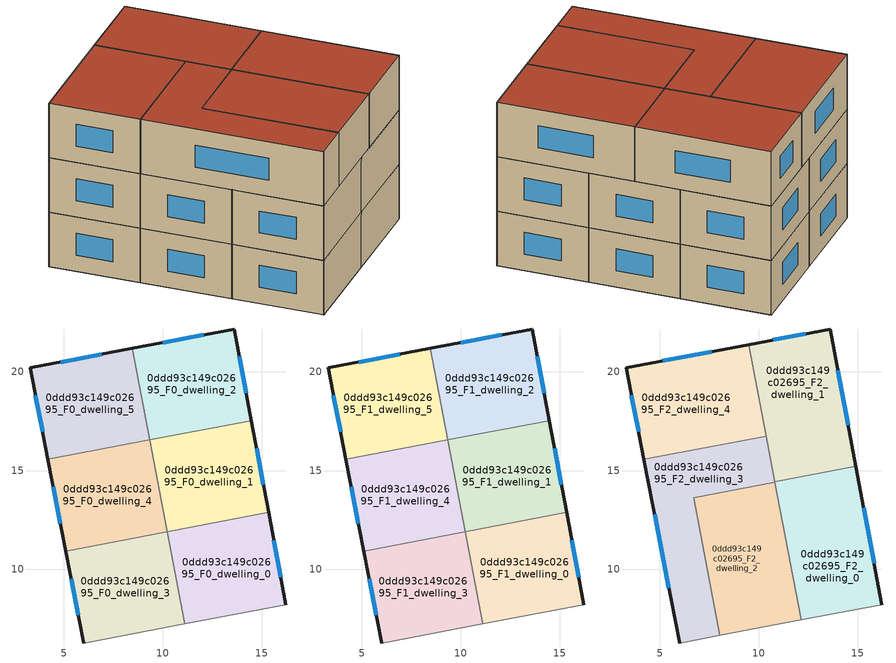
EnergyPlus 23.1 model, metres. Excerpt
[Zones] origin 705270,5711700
0ddd93c149c02695_F0_dwelling_0
 floor ground (EU_floor_Construction): 16.22,8.22 15.35,12.88 10.22,11.91 11.11,7.25 z0
 wall outside (EU_wall_Construction): 15.35,12.88 16.22,8.22 z0:3
 wall to 0ddd93c149c02695_F0_dwelling_1 (EU_wall_Construction): 10.22,11.91 15.35,12.88 z0:3
 wall adiabatic (EU_wall_Construction): 16.22,8.22 11.11,7.25 z0:3
 wall to 0ddd93c149c02695_F0_dwelling_3 (EU_wall_Construction): 11.11,7.25 10.22,11.91 z0:3
 window (EU_Window_Construction): 15.61,11.49 15.96,9.62 z0.9:2.1
0ddd93c149c02695_F0_dwelling_1
 floor ground (EU_floor_Construction): 15.35,12.88 14.48,17.53 9.34,16.55 10.22,11.91 z0
 wall outside (EU_wall_Construction): 14.48,17.53 15.35,12.88 z0:3
 wall to 0ddd93c149c02695_F0_dwelling_2 (EU_wall_Construction): 9.34,16.55 14.48,17.53 z0:3
 wall to 0ddd93c149c02695_F0_dwelling_4 (EU_wall_Construction): 10.22,11.91 9.34,16.55 z0:3
 window (EU_Window_Construction): 14.74,16.14 15.09,14.27 z0.9:2.1
0ddd93c149c02695_F0_dwelling_2
 floor ground (EU_floor_Construction): 14.48,17.53 13.61,22.16 8.45,21.18 9.34,16.55 z0
 wall outside (EU_wall_Construction): 8.45,21.18 13.61,22.16 14.48,17.53 z0:3
 wall to 0ddd93c149c02695_F0_dwelling_5 (EU_wall_Construction): 9.34,16.55 8.45,21.18 z0:3
 window (EU_Window_Construction): 10,21.47 12.07,21.86 / 13.87,20.77 14.22,18.91 z0.9:2.1
0ddd93c149c02695_F0_dwelling_3
 floor ground (EU_floor_Construction): 11.11,7.25 10.22,11.91 5.09,10.93 5.99,6.28 z0
 wall outside (EU_wall_Construction): 5.99,6.28 5.09,10.93 z0:3
 wall to 0ddd93c149c02695_F0_dwelling_4 (EU_wall_Construction): 5.09,10.93 10.22,11.91 z0:3
 wall adiabatic (EU_wall_Construction): 11.11,7.25 5.99,6.28 z0:3
 window (EU_Window_Construction): 5.72,7.67 5.36,9.54 z0.9:2.1
0ddd93c149c02695_F0_dwelling_4
 floor ground (EU_floor_Construction): 10.22,11.91 9.33,16.55 4.19,15.57 5.09,10.93 z0
 wall outside (EU_wall_Construction): 5.09,10.93 4.19,15.57 z0:3
 wall to 0ddd93c149c02695_F0_dwelling_5 (EU_wall_Construction): 4.19,15.57 9.33,16.55 z0:3
 window (EU_Window_Construction): 4.82,12.32 4.46,14.18 z0.9:2.1
0ddd93c149c02695_F0_dwelling_5
 floor ground (EU_floor_Construction): 9.33,16.55 8.45,21.18 3.29,20.19 4.19,15.57 z0
 wall outside (EU_wall_Construction): 4.19,15.57 3.29,20.19 8.45,21.18 z0:3
 window (EU_Window_Construction): 4.84,20.49 6.91,20.88 / 3.92,16.95 3.56,18.81 z0.9:2.1
0ddd93c149c02695_F1_dwelling_0
 floor to 0ddd93c149c02695_F0_dwelling_0 (EU_floor_Construction): 16.22,8.22 15.35,12.88 10.22,11.91 11.11,7.25 z3
 wall outside (EU_wall_Construction): 15.35,12.88 16.22,8.22 z3:6
 wall to 0ddd93c149c02695_F1_dwelling_1 (EU_wall_Construction): 10.22,11.91 15.35,12.88 z3:6
 wall adiabatic (EU_wall_Construction): 16.22,8.22 11.11,7.25 z3:6
 wall to 0ddd93c149c02695_F1_dwelling_3 (EU_wall_Construction): 11.11,7.25 10.22,11.91 z3:6
 window (EU_Window_Construction): 15.61,11.49 15.96,9.62 z3.9:5.1
0ddd93c149c02695_F1_dwelling_1
 floor to 0ddd93c149c02695_F0_dwelling_1 (EU_floor_Construction): 15.35,12.88 14.48,17.53 9.34,16.55 10.22,11.91 z3
 wall outside (EU_wall_Construction): 14.48,17.53 15.35,12.88 z3:6
 wall to 0ddd93c149c02695_F1_dwelling_2 (EU_wall_Construction): 9.34,16.55 14.48,17.53 z3:6
 wall to 0ddd93c149c02695_F1_dwelling_4 (EU_wall_Construction): 10.22,11.91 9.34,16.55 z3:6
 window (EU_Window_Construction): 14.74,16.14 15.09,14.27 z3.9:5.1
 ceiling adiabatic (EU_roof_Construction): 10.36,16.74 11.25,12.1 10.22,11.91 9.34,16.55 z6
0ddd93c149c02695_F1_dwelling_2
 floor to 0ddd93c149c02695_F0_dwelling_2 (EU_floor_Construction): 14.48,17.53 13.61,22.16 8.45,21.18 9.34,16.55 z3
 wall outside (EU_wall_Construction): 8.45,21.18 13.61,22.16 14.48,17.53 z3:6
 wall to 0ddd93c149c02695_F1_dwelling_5 (EU_wall_Construction): 9.34,16.55 8.45,21.18 z3:6
 window (EU_Window_Construction): 10,21.47 12.07,21.86 / 13.87,20.77 14.22,18.91 z3.9:5.1
0ddd93c149c02695_F1_dwelling_3
 floor to 0ddd93c149c02695_F0_dwelling_3 (EU_floor_Construction): 11.11,7.25 10.22,11.91 5.09,10.93 5.99,6.28 z3
 wall outside (EU_wall_Construction): 5.99,6.28 5.09,10.93 z3:6
 wall to 0ddd93c149c02695_F1_dwelling_4 (EU_wall_Construction): 5.09,10.93 10.22,11.91 z3:6
 wall adiabatic (EU_wall_Construction): 11.11,7.25 5.99,6.28 z3:6
 window (EU_Window_Construction): 5.72,7.67 5.36,9.54 z3.9:5.1
 ceiling adiabatic (EU_roof_Construction): 10.22,11.91 11.11,7.25 8.02,6.67 7.14,11.32 z6
0ddd93c149c02695_F1_dwelling_4
 floor to 0ddd93c149c02695_F0_dwelling_4 (EU_floor_Construction): 10.22,11.91 9.33,16.55 4.19,15.57 5.09,10.93 z3
 wall outside (EU_wall_Construction): 5.09,10.93 4.19,15.57 z3:6
 wall to 0ddd93c149c02695_F1_dwelling_5 (EU_wall_Construction): 4.19,15.57 9.33,16.55 z3:6
 window (EU_Window_Construction): 4.82,12.32 4.46,14.18 z3.9:5.1
0ddd93c149c02695_F1_dwelling_5
 floor to 0ddd93c149c02695_F0_dwelling_5 (EU_floor_Construction): 9.33,16.55 8.45,21.18 3.29,20.19 4.19,15.57 z3
 wall outside (EU_wall_Construction): 4.19,15.57 3.29,20.19 8.45,21.18 z3:6
 window (EU_Window_Construction): 4.84,20.49 6.91,20.88 / 3.92,16.95 3.56,18.81 z3.9:5.1
0ddd93c149c02695_F2_dwelling_0
 floor to 0ddd93c149c02695_F1_dwelling_0 (EU_floor_Construction): 16.22,8.22 15.35,12.88 11.25,12.1 12.13,7.45 z6
 floor to 0ddd93c149c02695_F1_dwelling_1 (EU_floor_Construction): 15.35,12.88 14.91,15.21 10.8,14.43 11.25,12.1 z6
 wall outside (EU_wall_Construction): 14.91,15.21 16.22,8.22 z6:9
 wall adiabatic (EU_wall_Construction): 16.22,8.22 12.13,7.45 z6:9
 wall to 0ddd93c149c02695_F2_dwelling_1 (EU_wall_Construction): 10.8,14.43 14.91,15.21 z6:9
 wall to 0ddd93c149c02695_F2_dwelling_2 (EU_wall_Construction): 12.13,7.45 10.81,14.41 z6:9
 wall to 0ddd93c149c02695_F2_dwelling_3 (EU_wall_Construction): 10.81,14.41 10.8,14.43 z6:9
 window (EU_Window_Construction): 15.3,13.12 15.83,10.31 z6.9:8.1
 roof outside (EU_roof_Construction): 14.91,15.21 16.22,8.22 12.13,7.45 10.8,14.43 z9
0ddd93c149c02695_F2_dwelling_1
 floor to 0ddd93c149c02695_F1_dwelling_2 (EU_floor_Construction): 14.48,17.53 13.61,22.16 9.48,21.37 10.36,16.74 z6
 floor to 0ddd93c149c02695_F1_dwelling_1 (EU_floor_Construction): 14.91,15.21 14.48,17.53 10.36,16.74 10.8,14.43 z6
 wall outside (EU_wall_Construction): 9.48,21.37 13.61,22.16 14.91,15.21 z6:9
 wall to 0ddd93c149c02695_F2_dwelling_4 (EU_wall_Construction): 10.36,16.74 9.48,21.37 z6:9
 wall to 0ddd93c149c02695_F2_dwelling_3 (EU_wall_Construction): 10.8,14.43 10.36,16.74 z6:9
 window (EU_Window_Construction): 14,20.08 14.52,17.29 / 10.72,21.61 12.38,21.92 z6.9:8.1
 roof outside (EU_roof_Construction): 13.61,22.16 14.91,15.21 10.8,14.43 9.48,21.37 z9
0ddd93c149c02695_F2_dwelling_2
 floor to 0ddd93c149c02695_F1_dwelling_0 (EU_floor_Construction): 12.13,7.45 11.25,12.1 10.22,11.91 11.11,7.25 z6
 floor to 0ddd93c149c02695_F1_dwelling_4 (EU_floor_Construction): 10.22,11.91 9.78,14.21 6.7,13.63 7.14,11.32 z6
 floor adiabatic (EU_floor_Construction): 12.13,7.45 10.81,14.41 9.78,14.21 10.22,11.91 7.14,11.32 6.7,13.63 8.02,6.67 11.11,7.25 10.22,11.91 11.25,12.1 z6
 wall adiabatic (EU_wall_Construction): 12.13,7.45 8.02,6.67 z6:9
 wall to 0ddd93c149c02695_F2_dwelling_3 (EU_wall_Construction): 8.02,6.67 6.7,13.63 10.81,14.41 z6:9
 roof outside (EU_roof_Construction): 10.81,14.41 12.13,7.45 8.02,6.67 6.7,13.63 z9
0ddd93c149c02695_F2_dwelling_3
 floor to 0ddd93c149c02695_F1_dwelling_4 (EU_floor_Construction): 7.14,11.32 6.7,13.63 9.78,14.21 9.34,16.55 4.19,15.57 5.09,10.93 z6
 floor to 0ddd93c149c02695_F1_dwelling_3 (EU_floor_Construction): 8.02,6.67 7.14,11.32 5.09,10.93 5.99,6.28 z6
 floor adiabatic (EU_floor_Construction): 10.81,14.41 10.36,16.74 9.34,16.55 9.78,14.21 z6
 wall outside (EU_wall_Construction): 5.99,6.28 4.19,15.57 z6:9
 wall adiabatic (EU_wall_Construction): 8.02,6.67 5.99,6.28 z6:9
 wall to 0ddd93c149c02695_F2_dwelling_4 (EU_wall_Construction): 4.19,15.57 10.36,16.74 z6:9
 window (EU_Window_Construction): 5.45,9.06 4.73,12.79 z6.9:8.1
 roof outside (EU_roof_Construction): 10.36,16.74 10.81,14.41 6.7,13.63 8.02,6.67 5.99,6.28 4.19,15.57 z9
0ddd93c149c02695_F2_dwelling_4
 floor outside (EU_floor_Construction): 9.34,16.55 8.45,21.18 9.33,16.55 4.19,15.57 z6
 floor to 0ddd93c149c02695_F1_dwelling_2 (EU_floor_Construction): 10.36,16.74 9.48,21.37 8.45,21.18 9.34,16.55 z6
 floor to 0ddd93c149c02695_F1_dwelling_5 (EU_floor_Construction): 9.33,16.55 8.45,21.18 3.29,20.19 4.19,15.57 z6
 wall outside (EU_wall_Construction): 4.19,15.57 3.29,20.19 9.48,21.37 z6:9
 window (EU_Window_Construction): 3.92,16.95 3.56,18.81 / 5.14,20.55 7.63,21.02 z6.9:8.1
 roof outside (EU_roof_Construction): 9.48,21.37 10.36,16.74 4.19,15.57 3.29,20.19 z9
shading: 5.99,6.28 16.22,8.22 z0:9
[Building]
EU S2 Campaign: North Axis=0; Terrain=City; Solar Distribution=FullExterior
[Site:Location]
London: Latitude=51.5; Longitude=-0.5; Time Zone=0; Elevation=25
[SizingPeriod:WeatherFileDays]
AnnualSizingPeriod: Begin Month=1; Begin Day of Month=1; End Month=12; End Day of Month=31; Day of Week for Start Day=Monday; Use Weather File Daylight Saving Period=No; Use Weather File Rain and Snow Indicators=No
[MATERIAL]
EU_InternalMass_Material: Roughness=MediumRough; Thickness=0.1; Conductivity=1; Density=1800; Specific Heat=900; Thermal Absorptance=0.9; Solar Absorptance=0.7; Visible Absorptance=0.7
[MATERIAL:NOMASS] Roughness=MediumRough; Thermal Absorptance=0.9; Solar Absorptance=0.7; Visible Absorptance=0.7
Name | Thermal Resistance
EU_wall_NoMass | 1.04674
EU_roof_NoMass | 4.32442
EU_floor_NoMass | 2.04616
[WINDOWMATERIAL:SIMPLEGLAZINGSYSTEM]
EU_Window_SimpleGlazing: UFactor=4.25843; Solar Heat Gain Coefficient=0.85; Visible Transmittance=0.85
[CONSTRUCTION]
EU_wall_Construction: EU_wall_NoMass
EU_roof_Construction: EU_roof_NoMass
EU_floor_Construction: EU_floor_NoMass
EU_InternalMass_Construction: EU_InternalMass_Material
EU_Window_Construction: EU_Window_SimpleGlazing
[ZONE] Type=1; Multiplier=1; Ceiling Height=autocalculate; Floor Area=autocalculate; Part of Total Floor Area=Yes
Name | Volume
0ddd93c149c02695_F0_dwelling_0; 0ddd93c149c02695_F1_dwelling_0 | 74.1064
0ddd93c149c02695_F2_dwelling_0; 0ddd93c149c02695_F2_dwelling_2 | 88.9358
0ddd93c149c02695_F0_dwelling_1; 0ddd93c149c02695_F1_dwelling_1 | 74.1108
0ddd93c149c02695_F2_dwelling_1 | 88.9277
0ddd93c149c02695_F0_dwelling_2; 0ddd93c149c02695_F1_dwelling_2 | 74.1138
0ddd93c149c02695_F0_dwelling_3; 0ddd93c149c02695_F1_dwelling_3 | 74.1152
0ddd93c149c02695_F2_dwelling_3 | 88.9321
0ddd93c149c02695_F0_dwelling_4; 0ddd93c149c02695_F1_dwelling_4 | 74.113
0ddd93c149c02695_F2_dwelling_4 | 88.9329
0ddd93c149c02695_F0_dwelling_5; 0ddd93c149c02695_F1_dwelling_5 | 74.1006
[INTERNALMASS] Construction=EU_InternalMass_Construction
Name | Zone or ZoneList | Surface Area
0ddd93c149c02695_F0_dwelling_0_EU_InternalMass | 0ddd93c149c02695_F0_dwelling_0 | 24.7024
0ddd93c149c02695_F0_dwelling_1_EU_InternalMass | 0ddd93c149c02695_F0_dwelling_1 | 24.7037
0ddd93c149c02695_F0_dwelling_2_EU_InternalMass | 0ddd93c149c02695_F0_dwelling_2 | 24.7044
0ddd93c149c02695_F0_dwelling_3_EU_InternalMass | 0ddd93c149c02695_F0_dwelling_3 | 24.7054
0ddd93c149c02695_F0_dwelling_4_EU_InternalMass | 0ddd93c149c02695_F0_dwelling_4 | 24.7041
0ddd93c149c02695_F0_dwelling_5_EU_InternalMass | 0ddd93c149c02695_F0_dwelling_5 | 24.7003
0ddd93c149c02695_F1_dwelling_0_EU_InternalMass | 0ddd93c149c02695_F1_dwelling_0 | 24.7024
0ddd93c149c02695_F1_dwelling_1_EU_InternalMass | 0ddd93c149c02695_F1_dwelling_1 | 24.7037
0ddd93c149c02695_F1_dwelling_2_EU_InternalMass | 0ddd93c149c02695_F1_dwelling_2 | 24.7044
0ddd93c149c02695_F1_dwelling_3_EU_InternalMass | 0ddd93c149c02695_F1_dwelling_3 | 24.7054
0ddd93c149c02695_F1_dwelling_4_EU_InternalMass | 0ddd93c149c02695_F1_dwelling_4 | 24.7041
0ddd93c149c02695_F1_dwelling_5_EU_InternalMass | 0ddd93c149c02695_F1_dwelling_5 | 24.7003
0ddd93c149c02695_F2_dwelling_0_EU_InternalMass | 0ddd93c149c02695_F2_dwelling_0 | 29.645
0ddd93c149c02695_F2_dwelling_1_EU_InternalMass | 0ddd93c149c02695_F2_dwelling_1 | 29.6422
0ddd93c149c02695_F2_dwelling_2_EU_InternalMass | 0ddd93c149c02695_F2_dwelling_2 | 29.6449
0ddd93c149c02695_F2_dwelling_3_EU_InternalMass | 0ddd93c149c02695_F2_dwelling_3 | 29.6439
0ddd93c149c02695_F2_dwelling_4_EU_InternalMass | 0ddd93c149c02695_F2_dwelling_4 | 29.6449
[OTHEREQUIPMENT] Fuel Type=Electricity; Design Level Calculation Method=Watts/Area; Power per Zone Floor Area=1; Fraction Latent=0; Fraction Radiant=0; Fraction Lost=0; Carbon Dioxide Generation Rate=0; EndUse Subcategory=EU_Step8_InternalGains
Name | Zone or ZoneList or Space or SpaceList | Schedule
EU_Step8_InternalGain_0ddd93c149c02695_F0_dwelling_0_f000 | 0ddd93c149c02695_F0_dwelling_0 | EU_Step8_GainSchedule_0ddd93c149c02695_F0_dwelling_0_f000
EU_Step8_InternalGain_0ddd93c149c02695_F0_dwelling_1_f000 | 0ddd93c149c02695_F0_dwelling_1 | EU_Step8_GainSchedule_0ddd93c149c02695_F0_dwelling_1_f000
EU_Step8_InternalGain_0ddd93c149c02695_F0_dwelling_2_f000 | 0ddd93c149c02695_F0_dwelling_2 | EU_Step8_GainSchedule_0ddd93c149c02695_F0_dwelling_2_f000
EU_Step8_InternalGain_0ddd93c149c02695_F0_dwelling_3_f000 | 0ddd93c149c02695_F0_dwelling_3 | EU_Step8_GainSchedule_0ddd93c149c02695_F0_dwelling_3_f000
EU_Step8_InternalGain_0ddd93c149c02695_F0_dwelling_4_f000 | 0ddd93c149c02695_F0_dwelling_4 | EU_Step8_GainSchedule_0ddd93c149c02695_F0_dwelling_4_f000
EU_Step8_InternalGain_0ddd93c149c02695_F0_dwelling_5_f000 | 0ddd93c149c02695_F0_dwelling_5 | EU_Step8_GainSchedule_0ddd93c149c02695_F0_dwelling_5_f000
EU_Step8_InternalGain_0ddd93c149c02695_F1_dwelling_0_f000 | 0ddd93c149c02695_F1_dwelling_0 | EU_Step8_GainSchedule_0ddd93c149c02695_F1_dwelling_0_f000
EU_Step8_InternalGain_0ddd93c149c02695_F1_dwelling_1_f000 | 0ddd93c149c02695_F1_dwelling_1 | EU_Step8_GainSchedule_0ddd93c149c02695_F1_dwelling_1_f000
EU_Step8_InternalGain_0ddd93c149c02695_F1_dwelling_2_f000 | 0ddd93c149c02695_F1_dwelling_2 | EU_Step8_GainSchedule_0ddd93c149c02695_F1_dwelling_2_f000
EU_Step8_InternalGain_0ddd93c149c02695_F1_dwelling_3_f000 | 0ddd93c149c02695_F1_dwelling_3 | EU_Step8_GainSchedule_0ddd93c149c02695_F1_dwelling_3_f000
EU_Step8_InternalGain_0ddd93c149c02695_F1_dwelling_4_f000 | 0ddd93c149c02695_F1_dwelling_4 | EU_Step8_GainSchedule_0ddd93c149c02695_F1_dwelling_4_f000
EU_Step8_InternalGain_0ddd93c149c02695_F1_dwelling_5_f000 | 0ddd93c149c02695_F1_dwelling_5 | EU_Step8_GainSchedule_0ddd93c149c02695_F1_dwelling_5_f000
EU_Step8_InternalGain_0ddd93c149c02695_F2_dwelling_0_f000 | 0ddd93c149c02695_F2_dwelling_0 | EU_Step8_GainSchedule_0ddd93c149c02695_F2_dwelling_0_f000
EU_Step8_InternalGain_0ddd93c149c02695_F2_dwelling_1_f000 | 0ddd93c149c02695_F2_dwelling_1 | EU_Step8_GainSchedule_0ddd93c149c02695_F2_dwelling_1_f000
EU_Step8_InternalGain_0ddd93c149c02695_F2_dwelling_2_f000 | 0ddd93c149c02695_F2_dwelling_2 | EU_Step8_GainSchedule_0ddd93c149c02695_F2_dwelling_2_f000
EU_Step8_InternalGain_0ddd93c149c02695_F2_dwelling_3_f000 | 0ddd93c149c02695_F2_dwelling_3 | EU_Step8_GainSchedule_0ddd93c149c02695_F2_dwelling_3_f000
EU_Step8_InternalGain_0ddd93c149c02695_F2_dwelling_4_f000 | 0ddd93c149c02695_F2_dwelling_4 | EU_Step8_GainSchedule_0ddd93c149c02695_F2_dwelling_4_f000
[ZONEVENTILATION:DESIGNFLOWRATE] Schedule=EU_AlwaysOn; Design Flow Rate Calculation Method=AirChanges/Hour; Air Changes per Hour=0.488719; Ventilation Type=Natural; Fan Pressure Rise=0; Fan Total Efficiency=1; Constant Term Coefficient=1; Temperature Term Coefficient=0; Velocity Term Coefficient=0; Velocity Squared Term Coefficient=0; Minimum Indoor Temperature=-100; Maximum Indoor Temperature=100; Delta Temperature=-100; Minimum Outdoor Temperature=-100; Maximum Outdoor Temperature=100; Maximum Wind Speed=40
Name | Zone or ZoneList or Space or SpaceList
EU_ConstantAir_0ddd93c149c02695_F0_dwelling_0 | 0ddd93c149c02695_F0_dwelling_0
EU_ConstantAir_0ddd93c149c02695_F0_dwelling_1 | 0ddd93c149c02695_F0_dwelling_1
EU_ConstantAir_0ddd93c149c02695_F0_dwelling_2 | 0ddd93c149c02695_F0_dwelling_2
EU_ConstantAir_0ddd93c149c02695_F0_dwelling_3 | 0ddd93c149c02695_F0_dwelling_3
EU_ConstantAir_0ddd93c149c02695_F0_dwelling_4 | 0ddd93c149c02695_F0_dwelling_4
EU_ConstantAir_0ddd93c149c02695_F0_dwelling_5 | 0ddd93c149c02695_F0_dwelling_5
EU_ConstantAir_0ddd93c149c02695_F1_dwelling_0 | 0ddd93c149c02695_F1_dwelling_0
EU_ConstantAir_0ddd93c149c02695_F1_dwelling_1 | 0ddd93c149c02695_F1_dwelling_1
EU_ConstantAir_0ddd93c149c02695_F1_dwelling_2 | 0ddd93c149c02695_F1_dwelling_2
EU_ConstantAir_0ddd93c149c02695_F1_dwelling_3 | 0ddd93c149c02695_F1_dwelling_3
EU_ConstantAir_0ddd93c149c02695_F1_dwelling_4 | 0ddd93c149c02695_F1_dwelling_4
EU_ConstantAir_0ddd93c149c02695_F1_dwelling_5 | 0ddd93c149c02695_F1_dwelling_5
EU_ConstantAir_0ddd93c149c02695_F2_dwelling_0 | 0ddd93c149c02695_F2_dwelling_0
EU_ConstantAir_0ddd93c149c02695_F2_dwelling_1 | 0ddd93c149c02695_F2_dwelling_1
EU_ConstantAir_0ddd93c149c02695_F2_dwelling_2 | 0ddd93c149c02695_F2_dwelling_2
EU_ConstantAir_0ddd93c149c02695_F2_dwelling_3 | 0ddd93c149c02695_F2_dwelling_3
EU_ConstantAir_0ddd93c149c02695_F2_dwelling_4 | 0ddd93c149c02695_F2_dwelling_4
[HVACTEMPLATE:THERMOSTAT] Constant Heating Setpoint=20; Constant Cooling Setpoint=50
EU_HeatOnly_0ddd93c149c02695_F0_dwelling_0; EU_HeatOnly_0ddd93c149c02695_F0_dwelling_1; EU_HeatOnly_0ddd93c149c02695_F0_dwelling_2; EU_HeatOnly_0ddd93c149c02695_F0_dwelling_3; EU_HeatOnly_0ddd93c149c02695_F0_dwelling_4; EU_HeatOnly_0ddd93c149c02695_F0_dwelling_5; EU_HeatOnly_0ddd93c149c02695_F1_dwelling_0; EU_HeatOnly_0ddd93c149c02695_F1_dwelling_1; EU_HeatOnly_0ddd93c149c02695_F1_dwelling_2; EU_HeatOnly_0ddd93c149c02695_F1_dwelling_3; EU_HeatOnly_0ddd93c149c02695_F1_dwelling_4; EU_HeatOnly_0ddd93c149c02695_F1_dwelling_5; EU_HeatOnly_0ddd93c149c02695_F2_dwelling_0; EU_HeatOnly_0ddd93c149c02695_F2_dwelling_1; EU_HeatOnly_0ddd93c149c02695_F2_dwelling_2; EU_HeatOnly_0ddd93c149c02695_F2_dwelling_3; EU_HeatOnly_0ddd93c149c02695_F2_dwelling_4
[HVACTEMPLATE:ZONE:IDEALLOADSAIRSYSTEM] System Availability Schedule=EU_AlwaysOn; Maximum Heating Supply Air Temperature=50; Minimum Cooling Supply Air Temperature=13; Maximum Heating Supply Air Humidity Ratio=0.0156; Minimum Cooling Supply Air Humidity Ratio=0.0077; Heating Limit=NoLimit; Cooling Limit=NoLimit; Heating Availability Schedule=EU_AlwaysOn; Cooling Availability Schedule=EU_CoolingOff; Dehumidification Control Type=ConstantSensibleHeatRatio; Cooling Sensible Heat Ratio=0.7; Dehumidification Setpoint=60; Humidification Control Type=None; Humidification Setpoint=30; Outdoor Air Method=None; Outdoor Air Flow Rate per Person=0.00944; Outdoor Air Flow Rate per Zone Floor Area=0; Outdoor Air Flow Rate per Zone=0; Demand Controlled Ventilation Type=None; Outdoor Air Economizer Type=NoEconomizer; Heat Recovery Type=None; Sensible Heat Recovery Effectiveness=0.7; Latent Heat Recovery Effectiveness=0.65
Name | Template Thermostat
0ddd93c149c02695_F0_dwelling_0 | EU_HeatOnly_0ddd93c149c02695_F0_dwelling_0
0ddd93c149c02695_F0_dwelling_1 | EU_HeatOnly_0ddd93c149c02695_F0_dwelling_1
0ddd93c149c02695_F0_dwelling_2 | EU_HeatOnly_0ddd93c149c02695_F0_dwelling_2
0ddd93c149c02695_F0_dwelling_3 | EU_HeatOnly_0ddd93c149c02695_F0_dwelling_3
0ddd93c149c02695_F0_dwelling_4 | EU_HeatOnly_0ddd93c149c02695_F0_dwelling_4
0ddd93c149c02695_F0_dwelling_5 | EU_HeatOnly_0ddd93c149c02695_F0_dwelling_5
0ddd93c149c02695_F1_dwelling_0 | EU_HeatOnly_0ddd93c149c02695_F1_dwelling_0
0ddd93c149c02695_F1_dwelling_1 | EU_HeatOnly_0ddd93c149c02695_F1_dwelling_1
0ddd93c149c02695_F1_dwelling_2 | EU_HeatOnly_0ddd93c149c02695_F1_dwelling_2
0ddd93c149c02695_F1_dwelling_3 | EU_HeatOnly_0ddd93c149c02695_F1_dwelling_3
0ddd93c149c02695_F1_dwelling_4 | EU_HeatOnly_0ddd93c149c02695_F1_dwelling_4
0ddd93c149c02695_F1_dwelling_5 | EU_HeatOnly_0ddd93c149c02695_F1_dwelling_5
0ddd93c149c02695_F2_dwelling_0 | EU_HeatOnly_0ddd93c149c02695_F2_dwelling_0
0ddd93c149c02695_F2_dwelling_1 | EU_HeatOnly_0ddd93c149c02695_F2_dwelling_1
0ddd93c149c02695_F2_dwelling_2 | EU_HeatOnly_0ddd93c149c02695_F2_dwelling_2
0ddd93c149c02695_F2_dwelling_3 | EU_HeatOnly_0ddd93c149c02695_F2_dwelling_3
0ddd93c149c02695_F2_dwelling_4 | EU_HeatOnly_0ddd93c149c02695_F2_dwelling_4
[SIZING:ZONE] Zone Cooling Design Supply Air Temperature Input Method=SupplyAirTemperature; Zone Cooling Design Supply Air Temperature=13; Zone Heating Design Supply Air Temperature Input Method=SupplyAirTemperature; Zone Heating Design Supply Air Temperature=50; Zone Cooling Design Supply Air Humidity Ratio=0.008; Zone Heating Design Supply Air Humidity Ratio=0.008; Cooling Design Air Flow Method=DesignDay; Cooling Design Air Flow Rate=0; Cooling Minimum Air Flow per Zone Floor Area=0.000762; Cooling Minimum Air Flow=0; Cooling Minimum Air Flow Fraction=0.2; Heating Design Air Flow Method=DesignDay; Heating Design Air Flow Rate=0; Heating Maximum Air Flow per Zone Floor Area=0.002032; Heating Maximum Air Flow=0.141576; Heating Maximum Air Flow Fraction=0.3; Account for Dedicated Outdoor Air System=No; Dedicated Outdoor Air System Control Strategy=NeutralSupplyAir; Dedicated Outdoor Air Low Setpoint Temperature for Design=autosize; Dedicated Outdoor Air High Setpoint Temperature for Design=autosize; Zone Load Sizing Method=Sensible Load Only No Latent Load; Zone Latent Cooling Design Supply Air Humidity Ratio Input Method=HumidityRatioDifference; Zone Cooling Design Supply Air Humidity Ratio Difference=0.005; Zone Latent Heating Design Supply Air Humidity Ratio Input Method=HumidityRatioDifference; Zone Humidification Design Supply Air Humidity Ratio Difference=0.005
0ddd93c149c02695_F0_dwelling_0; 0ddd93c149c02695_F0_dwelling_1; 0ddd93c149c02695_F0_dwelling_2; 0ddd93c149c02695_F0_dwelling_3; 0ddd93c149c02695_F0_dwelling_4; 0ddd93c149c02695_F0_dwelling_5; 0ddd93c149c02695_F1_dwelling_0; 0ddd93c149c02695_F1_dwelling_1; 0ddd93c149c02695_F1_dwelling_2; 0ddd93c149c02695_F1_dwelling_3; 0ddd93c149c02695_F1_dwelling_4; 0ddd93c149c02695_F1_dwelling_5; 0ddd93c149c02695_F2_dwelling_0; 0ddd93c149c02695_F2_dwelling_1; 0ddd93c149c02695_F2_dwelling_2; 0ddd93c149c02695_F2_dwelling_3; 0ddd93c149c02695_F2_dwelling_4
[SCHEDULE:CONSTANT]
Name | Hourly Value
EU_AlwaysOn | 1
EU_CoolingOff | 0
[SCHEDULE:FILE] Column Number=1; Rows to Skip at Top=0; Number of Hours of Data=8760; Column Separator=Comma; Interpolate to Timestep=No; Minutes per Item=60; Adjust Schedule for Daylight Savings=Yes
Name | File
EU_Step8_GainSchedule_0ddd93c149c02695_F0_dwelling_0_f000 | ../../schedules/0ddd93c149c02695/0ddd93c149c02695_F0_dwelling_0_f000_gain.csv
EU_Step8_GainSchedule_0ddd93c149c02695_F0_dwelling_1_f000 | ../../schedules/0ddd93c149c02695/0ddd93c149c02695_F0_dwelling_1_f000_gain.csv
EU_Step8_GainSchedule_0ddd93c149c02695_F0_dwelling_2_f000 | ../../schedules/0ddd93c149c02695/0ddd93c149c02695_F0_dwelling_2_f000_gain.csv
EU_Step8_GainSchedule_0ddd93c149c02695_F0_dwelling_3_f000 | ../../schedules/0ddd93c149c02695/0ddd93c149c02695_F0_dwelling_3_f000_gain.csv
EU_Step8_GainSchedule_0ddd93c149c02695_F0_dwelling_4_f000 | ../../schedules/0ddd93c149c02695/0ddd93c149c02695_F0_dwelling_4_f000_gain.csv
EU_Step8_GainSchedule_0ddd93c149c02695_F0_dwelling_5_f000 | ../../schedules/0ddd93c149c02695/0ddd93c149c02695_F0_dwelling_5_f000_gain.csv
EU_Step8_GainSchedule_0ddd93c149c02695_F1_dwelling_0_f000 | ../../schedules/0ddd93c149c02695/0ddd93c149c02695_F1_dwelling_0_f000_gain.csv
EU_Step8_GainSchedule_0ddd93c149c02695_F1_dwelling_1_f000 | ../../schedules/0ddd93c149c02695/0ddd93c149c02695_F1_dwelling_1_f000_gain.csv
EU_Step8_GainSchedule_0ddd93c149c02695_F1_dwelling_2_f000 | ../../schedules/0ddd93c149c02695/0ddd93c149c02695_F1_dwelling_2_f000_gain.csv
EU_Step8_GainSchedule_0ddd93c149c02695_F1_dwelling_3_f000 | ../../schedules/0ddd93c149c02695/0ddd93c149c02695_F1_dwelling_3_f000_gain.csv
EU_Step8_GainSchedule_0ddd93c149c02695_F1_dwelling_4_f000 | ../../schedules/0ddd93c149c02695/0ddd93c149c02695_F1_dwelling_4_f000_gain.csv
EU_Step8_GainSchedule_0ddd93c149c02695_F1_dwelling_5_f000 | ../../schedules/0ddd93c149c02695/0ddd93c149c02695_F1_dwelling_5_f000_gain.csv
EU_Step8_GainSchedule_0ddd93c149c02695_F2_dwelling_0_f000 | ../../schedules/0ddd93c149c02695/0ddd93c149c02695_F2_dwelling_0_f000_gain.csv
EU_Step8_GainSchedule_0ddd93c149c02695_F2_dwelling_1_f000 | ../../schedules/0ddd93c149c02695/0ddd93c149c02695_F2_dwelling_1_f000_gain.csv
EU_Step8_GainSchedule_0ddd93c149c02695_F2_dwelling_2_f000 | ../../schedules/0ddd93c149c02695/0ddd93c149c02695_F2_dwelling_2_f000_gain.csv
EU_Step8_GainSchedule_0ddd93c149c02695_F2_dwelling_3_f000 | ../../schedules/0ddd93c149c02695/0ddd93c149c02695_F2_dwelling_3_f000_gain.csv
EU_Step8_GainSchedule_0ddd93c149c02695_F2_dwelling_4_f000 | ../../schedules/0ddd93c149c02695/0ddd93c149c02695_F2_dwelling_4_f000_gain.csv
